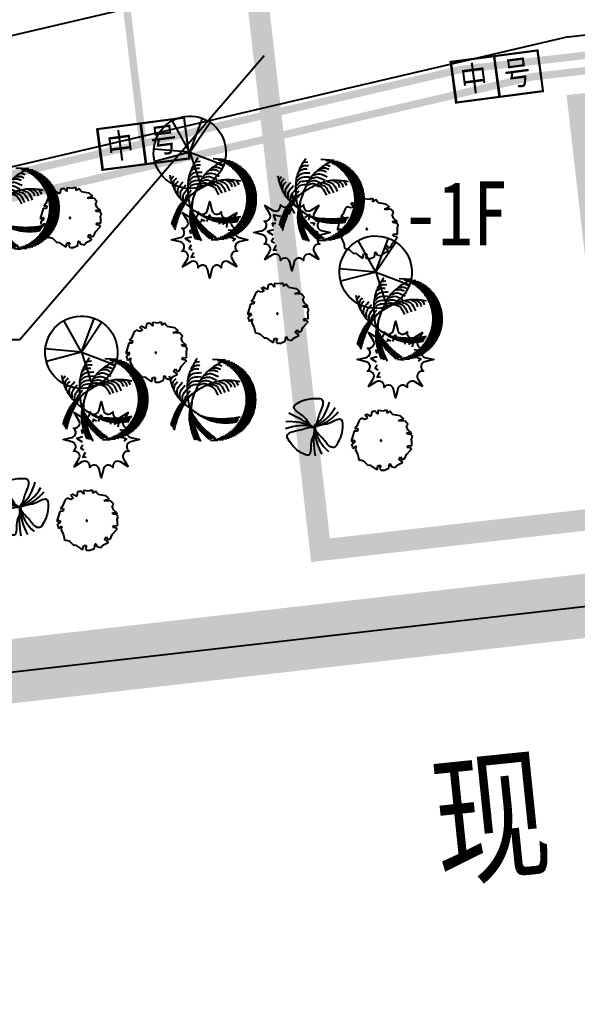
# Model space of a CAD drawing. Extents: x -809667 to 586099, y 3084146 to 3634412.
# Drawn here: x 381291.57 to 381304.67, y 3084214.3 to 3084237.19 of the extents above; entities that cross this region are included whole.
import ezdxf
from ezdxf.enums import TextEntityAlignment as Align

# ---------------------------------------------------------------- set-up
doc = ezdxf.new("R2010")
doc.units = 0
doc.header["$LTSCALE"] = 0.5
doc.linetypes.add('CONTINOUS', pattern=[0])
doc.layers.get('0').update_dxf_attribs({"linetype": 'CONTINUOUS'})
for name, color, linetype in [('A-S-TREE', 95, 'CONTINUOUS'), ('E-DIM-DQ', 7, 'CONTINUOUS'), ('E-SIG_TEXT', 7, 'CONTINUOUS'), ('TREE', 3, 'CONTINUOUS'), ('WIRE-照明', 1, 'CONTINUOUS'), ('WIRE-通讯', 4, 'CONTINUOUS'), ('文字', 7, 'CONTINUOUS'), ('树木', 94, 'CONTINUOUS')]:
    doc.layers.add(name, color=color, linetype=linetype)
doc.styles.add('-宋体', font='', dxfattribs={"width": 0.6})
doc.styles.add('DIMST', font='', dxfattribs={"width": 0.8})
doc.styles.add('HZ', font='', dxfattribs={"width": 0.8})
doc.styles.get('-宋体').set_extended_font_data('NSimSun')
doc.styles.get('DIMST').set_extended_font_data('SimSun')
doc.styles.get('HZ').set_extended_font_data('NSimSun')

# ---------------------------------------------------------------- blocks, each defined once
blk = doc.blocks.new('TREE1')
at = {"layer": 'A-S-TREE', "color": 0}
for p, q in [((-50, 23), (36, 4021)), ((-50, 23), (-3120, 2586)), ((-49, 22), (-3255, -2371)), ((-49, 23), (-2621, -3042)), ((-50, 23), (629, -3920)), ((-50, 23), (3590, -1636)), ((-50, 23), (3937, -304))]:
    blk.add_line(p, q, dxfattribs=at)
blk.add_ellipse((-50, 22), major_axis=(4000, 0), ratio=0.9999998, dxfattribs=at)
blk = doc.blocks.new('T-7')
at = {"layer": 'TREE', "color": 8, "ltscale": 200, "xscale": 0.4020618556701031, "yscale": 0.4020618556701031, "zscale": 0.4020618556701031, "rotation": 199.2879054791862}
blk.add_blockref('TREE1', (4, 110), dxfattribs=at)
blk = doc.blocks.new('*E54')
at = {"layer": 'TREE', "color": 0}
blk.add_ellipse((-2.37, 3.565), major_axis=(2.696, 1.394), ratio=1, start_param=0.518575, end_param=0.519414, dxfattribs=at)
blk = doc.blocks.new('A$C4C586FE1')
at = {"layer": 'TREE', "color": 0}
for p, q in [((1100, 2801), (873, 2660)), ((1294, 2743), (1193, 2819)), ((1418, 2836), (1389, 2617)), ((1787, 2660), (1418, 2836)), ((514, 2441), (288, 2276)), ((570, 2555), (514, 2441)), ((785, 2557), (585, 2566)), ((842, 2436), (785, 2557)), ((885, 2449), (842, 2436)), ((873, 2660), (885, 2449)), ((1261, 2599), (1294, 2743)), ((1389, 2617), (1261, 2599)), ((1875, 2686), (1787, 2660)), ((2108, 2532), (1875, 2686)), ((2261, 2516), (2108, 2532)), ((2273, 2551), (2261, 2516)), ((2411, 2297), (2336, 2500)), ((2434, 2275), (2411, 2297)), ((171, 1878), (16, 1628)), ((208, 2079), (171, 1878)), ((330, 2136), (208, 2079)), ((288, 2276), (288, 2250)), ((288, 2250), (484, 2157)), ((422, 2031), (330, 2136)), ((484, 2157), (422, 2031)), ((2565, 2086), (2434, 2275)), ((2577, 1905), (2565, 2086)), ((2688, 2051), (2577, 1905)), ((2666, 1735), (2772, 1843)), ((173, 1443), (0, 1425)), ((0, 1425), (27, 1279)), ((6, 1547), (198, 1550)), ((198, 1550), (173, 1443)), ((2724, 1646), (2666, 1735)), ((2799, 1744), (2724, 1646)), ((2788, 1244), (2821, 1629)), ((27, 1279), (67, 1102)), ((67, 988), (67, 1102)), ((67, 988), (157, 906)), ((157, 906), (291, 931)), ((291, 931), (335, 852)), ((2632, 1202), (2788, 1244)), ((2635, 1086), (2632, 1202)), ((2775, 1105), (2635, 1086)), ((2643, 702), (2702, 978)), ((2702, 978), (2775, 1105)), ((335, 852), (122, 842)), ((123, 841), (320, 727)), ((320, 727), (414, 564)), ((414, 564), (369, 464)), ((2275, 501), (2371, 599)), ((2419, 413), (2275, 501)), ((2371, 599), (2563, 580)), ((513, 326), (783, 402)), ((827, 368), (610, 253)), ((783, 402), (827, 368)), ((1176, 133), (821, 132)), ((1176, 133), (1302, 10)), ((1302, 10), (1413, 132)), ((1413, 132), (1432, 0)), ((1540, 5), (1587, 59)), ((1587, 59), (1859, 85)), ((1826, 254), (2000, 124)), ((1859, 85), (1826, 254)), ((2130, 415), (2352, 350)), ((2132, 192), (2130, 415))]:
    blk.add_line(p, q, dxfattribs=at)
at = {"layer": 'TREE', "color": 0, "extrusion": (0, 0, -1)}
for major_axis, start_param, end_param in [((1003, 1003), -1.011805, -0.945114), ((1003, 1003), -1.426629, -1.413216), ((1003, 1003), -0.139248, -0.081961), ((839, 1144), 0.475418, 0.633835), ((1003, 1003), 4.017991, 4.075425), ((1003, 1003), 0.553886, 0.636541), ((839, 1143), 3.200433, 3.340883), ((1003, 1003), 1.314933, 1.417635), ((839, 1144), 2.942836, 3.115157), ((1003, 1003), 2.270337, 2.346427), ((1003, 1003), 1.829101, 1.934165), ((1003, 1003), 1.573401, 1.638153)]:
    blk.add_ellipse((1418, 1418), major_axis=major_axis, ratio=1, start_param=start_param, end_param=end_param, dxfattribs=at)
at = {"layer": 'TREE', "color": 0, "linetype": 'Continuous'}
for start_param, end_param in [(0.01341, 3.155003), (3.155003, 6.296595)]:
    blk.add_ellipse((1466, 1447), major_axis=(19.2, 19.2), ratio=1, start_param=start_param, end_param=end_param, dxfattribs=at)
at = {"layer": 'TREE', "color": 8, "linetype": 'CONTINOUS', "extrusion": (0, 0, -1), "xscale": 467.4085850556439, "yscale": 467.4085850556439, "zscale": -467.4085850556439, "rotation": 278.9250190116231}
blk.add_blockref('*E54', (-2893, 66), dxfattribs=at)
blk = doc.blocks.new('红枫')
at = {"color": 0}
blk.add_lwpolyline([(1297, -1371), (924, -1143, 0.665495), (552, -1412, 0.665495), (98, -1485), (-4, -1910), (-107, -1485, 0.665495), (-561, -1412, 0.665495), (-933, -1143), (-1306, -1371), (-1078, -998, 0.665495), (-1348, -625, 0.665495), (-1420, -172), (-1845, -69), (-1420, 34, 0.665495), (-1348, 487, 0.665495), (-1078, 859), (-1306, 1233), (-933, 1005, 0.665495), (-561, 1274, 0.665495), (-107, 1347), (-4, 1772), (98, 1347, 0.665495), (552, 1274, 0.665495), (924, 1005), (1297, 1233), (1069, 859, 0.665495), (1339, 487, 0.665495), (1411, 34), (1836, -69), (1411, -172, 0.665495), (1339, -625, 0.665495), (1069, -998)], format="xyb", close=True, dxfattribs=at)
blk.add_lwpolyline([(1297, -1371), (924, -1143, 0.665495), (552, -1412, 0.665495), (98, -1485), (-4, -1910), (-107, -1485, 0.665495), (-561, -1412, 0.665495), (-933, -1143), (-1306, -1371), (-1078, -998, 0.665495), (-1348, -625, 0.665495), (-1420, -172), (-1845, -69), (-1420, 34, 0.665495), (-1348, 487, 0.665495), (-1078, 859), (-1306, 1233), (-933, 1005, 0.665495), (-561, 1274, 0.665495), (-107, 1347), (-4, 1772), (98, 1347, 0.665495), (552, 1274, 0.665495), (924, 1005), (1297, 1233), (1069, 859, 0.665495), (1339, 487, 0.665495), (1411, 34), (1836, -69), (1411, -172, 0.665495), (1339, -625, 0.665495), (1069, -998)], format="xyb", close=True, dxfattribs=at)
for points in [[(-137, 808), (-20, 1111), (120, 855)], [(-783, 497), (-869, 784), (-550, 714)], [(-231, 823), (-394, 901), (-417, 777)], [(462, 676), (478, 886), (369, 808)], [(618, 676), (836, 808), (797, 528)], [(-885, 61), (-1188, -9), (-931, -172)], [(-783, 372), (-962, 364), (-908, 217)], [(891, 411), (1085, 388), (1023, 271)], [(968, 69), (1218, -32), (1085, -141)], [(-892, -336), (-994, -484), (-846, -561)], [(-783, -678), (-892, -911), (-737, -896)]]:
    blk.add_lwpolyline(points, dxfattribs=at)
blk = doc.blocks.new('03')
at = {"layer": '树木', "color": 0}
for p, q in [((-0.343, 1.441), (-0.488, 1.149)), ((-0.303, 1.456), (-0.447, 1.164)), ((-0.263, 1.468), (-0.407, 1.178)), ((-0.224, 1.479), (-0.367, 1.189)), ((-0.186, 1.489), (-0.329, 1.199)), ((-0.148, 1.496), (-0.291, 1.208)), ((-0.112, 1.503), (-0.254, 1.215)), ((-0.076, 1.508), (-0.218, 1.221)), ((-0.04, 1.512), (-0.182, 1.225)), ((-0.005, 1.516), (-0.147, 1.229)), ((0.029, 1.518), (-0.112, 1.231)), ((0.063, 1.519), (-0.078, 1.232)), ((0.097, 1.519), (-0.045, 1.233)), ((0.13, 1.518), (-0.011, 1.232)), ((0.163, 1.516), (0.021, 1.231)), ((0.195, 1.513), (0.054, 1.229)), ((0.227, 1.51), (0.086, 1.225)), ((0.258, 1.506), (0.117, 1.221)), ((0.289, 1.501), (0.148, 1.217)), ((0.32, 1.495), (0.179, 1.211)), ((0.35, 1.488), (0.209, 1.205)), ((0.38, 1.481), (0.239, 1.198)), ((0.409, 1.473), (0.269, 1.19)), ((0.438, 1.464), (0.298, 1.182)), ((0.467, 1.455), (0.327, 1.173)), ((0.496, 1.445), (0.356, 1.163)), ((0.524, 1.434), (0.384, 1.152)), ((-0.728, 1.204), (-0.881, 0.896)), ((-0.67, 1.254), (-0.82, 0.951)), ((-0.616, 1.295), (-0.765, 0.994)), ((-0.566, 1.329), (-0.714, 1.031)), ((-0.518, 1.358), (-0.665, 1.062)), ((-0.472, 1.383), (-0.618, 1.088)), ((-0.428, 1.405), (-0.573, 1.111)), ((-0.385, 1.424), (-0.53, 1.131)), ((0.552, 1.423), (0.412, 1.141)), ((0.579, 1.411), (0.44, 1.129)), ((0.606, 1.398), (0.467, 1.117)), ((0.633, 1.384), (0.494, 1.104)), ((0.66, 1.37), (0.521, 1.09)), ((0.686, 1.355), (0.547, 1.075)), ((0.712, 1.34), (0.573, 1.06)), ((0.737, 1.324), (0.598, 1.044)), ((0.762, 1.307), (0.624, 1.028)), ((0.787, 1.289), (0.649, 1.01)), ((0.811, 1.271), (0.673, 0.992)), ((0.835, 1.252), (0.697, 0.974)), ((0.859, 1.233), (0.721, 0.954)), ((0.883, 1.212), (0.745, 0.934)), ((0.906, 1.191), (0.768, 0.913)), ((0.928, 1.169), (0.791, 0.892)), ((0.95, 1.146), (0.813, 0.869)), ((-0.875, 1.043), (-1.045, 0.699)), ((-0.794, 1.14), (-0.951, 0.823)), ((-0.86, 0.779), (-0.766, 0.877)), ((-0.302, 0.9), (-0.254, 0.932)), ((-0.254, 0.932), (-0.216, 0.957)), ((-0.251, 0.857), (-0.221, 0.874)), ((-0.221, 0.874), (-0.196, 0.885)), ((-0.216, 0.957), (-0.187, 0.974)), ((-0.197, 1.084), (-0.062, 1.101)), ((-0.196, 0.885), (-0.172, 0.891)), ((-0.187, 0.974), (-0.161, 0.985)), ((-0.172, 0.891), (-0.147, 0.893)), ((-0.161, 0.985), (-0.138, 0.991)), ((-0.147, 0.893), (-0.118, 0.892)), ((-0.138, 0.991), (-0.113, 0.992)), ((-0.118, 0.892), (-0.081, 0.889)), ((-0.113, 0.992), (-0.083, 0.991)), ((-0.083, 0.991), (-0.047, 0.988)), ((0.972, 1.123), (0.835, 0.846)), ((0.994, 1.098), (0.857, 0.822)), ((1.015, 1.073), (0.878, 0.797)), ((1.035, 1.047), (0.899, 0.771)), ((1.055, 1.02), (0.919, 0.744)), ((1.075, 0.992), (0.939, 0.717)), ((1.094, 0.963), (0.958, 0.688)), ((1.112, 0.933), (0.977, 0.658)), ((1.13, 0.902), (0.995, 0.628)), ((1.148, 0.869), (1.012, 0.596)), ((-0.825, 0.57), (-0.808, 0.625)), ((-0.808, 0.625), (-0.795, 0.668)), ((-0.795, 0.668), (-0.782, 0.7)), ((-0.782, 0.7), (-0.769, 0.724)), ((-0.769, 0.724), (-0.755, 0.744)), ((-0.759, 0.569), (-0.746, 0.601)), ((-0.755, 0.744), (-0.737, 0.761)), ((-0.746, 0.601), (-0.733, 0.625)), ((-0.737, 0.761), (-0.713, 0.779)), ((-0.733, 0.625), (-0.719, 0.645)), ((-0.719, 0.645), (-0.701, 0.662)), ((-0.713, 0.779), (-0.683, 0.8)), ((-0.701, 0.662), (-0.677, 0.68)), ((-0.677, 0.68), (-0.647, 0.701)), ((-0.623, 0.567), (-0.576, 0.612)), ((-0.576, 0.612), (-0.512, 0.669)), ((-0.378, 0.625), (-0.337, 0.672)), ((-0.347, 0.553), (-0.313, 0.589)), ((-0.337, 0.801), (-0.289, 0.833)), ((-0.337, 0.672), (-0.302, 0.707)), ((-0.313, 0.589), (-0.281, 0.615)), ((-0.302, 0.707), (-0.271, 0.733)), ((-0.289, 0.833), (-0.251, 0.857)), ((-0.281, 0.615), (-0.248, 0.632)), ((-0.271, 0.733), (-0.237, 0.751)), ((-0.248, 0.632), (-0.208, 0.644)), ((-0.237, 0.751), (-0.198, 0.763)), ((-0.208, 0.644), (-0.158, 0.651)), ((-0.198, 0.763), (-0.148, 0.77)), ((-0.158, 0.651), (-0.092, 0.656)), ((-0.148, 0.77), (-0.082, 0.775)), ((-0.092, 0.656), (-0.007, 0.66)), ((-0.082, 0.775), (0.003, 0.779)), ((1.165, 0.835), (1.029, 0.562)), ((1.181, 0.8), (1.046, 0.528)), ((1.196, 0.764), (1.061, 0.492)), ((1.211, 0.725), (1.076, 0.454)), ((1.224, 0.685), (1.09, 0.415)), ((1.237, 0.643), (1.103, 0.373)), ((1.248, 0.599), (1.115, 0.33)), ((-1.175, 0.191), (-1.137, 0.321)), ((-1.045, 0.259), (-1.028, 0.291)), ((-0.789, 0.471), (-0.772, 0.526)), ((-0.772, 0.526), (-0.759, 0.569)), ((-0.711, 0.308), (-0.708, 0.371)), ((-0.708, 0.371), (-0.704, 0.42)), ((-0.704, 0.42), (-0.696, 0.46)), ((-0.696, 0.46), (-0.681, 0.495)), ((-0.681, 0.495), (-0.658, 0.529)), ((-0.658, 0.529), (-0.623, 0.567)), ((-0.642, 0.272), (-0.637, 0.322)), ((-0.637, 0.322), (-0.629, 0.362)), ((-0.629, 0.362), (-0.615, 0.396)), ((-0.615, 0.396), (-0.591, 0.43)), ((-0.591, 0.43), (-0.557, 0.468)), ((-0.563, 0.263), (-0.548, 0.298)), ((-0.557, 0.468), (-0.509, 0.513)), ((-0.548, 0.298), (-0.525, 0.332)), ((-0.525, 0.332), (-0.49, 0.369)), ((-0.509, 0.513), (-0.445, 0.57)), ((-0.49, 0.369), (-0.442, 0.414)), ((-0.46, 0.252), (-0.426, 0.289)), ((-0.442, 0.414), (-0.379, 0.471)), ((-0.426, 0.289), (-0.378, 0.334)), ((-0.4, 0.285), (-0.358, 0.332)), ((-0.399, 0.387), (-0.358, 0.435)), ((-0.388, 0.506), (-0.347, 0.553)), ((-0.378, 0.334), (-0.314, 0.391)), ((-0.358, 0.435), (-0.323, 0.47)), ((-0.358, 0.332), (-0.324, 0.368)), ((-0.324, 0.368), (-0.292, 0.394)), ((-0.323, 0.47), (-0.292, 0.496)), ((-0.292, 0.496), (-0.259, 0.514)), ((-0.292, 0.394), (-0.259, 0.411)), ((-0.259, 0.514), (-0.219, 0.525)), ((-0.259, 0.411), (-0.219, 0.423)), ((-0.219, 0.525), (-0.169, 0.533)), ((-0.219, 0.423), (-0.169, 0.43)), ((-0.169, 0.533), (-0.103, 0.538)), ((-0.169, 0.43), (-0.104, 0.435)), ((-0.104, 0.435), (-0.018, 0.439)), ((-0.103, 0.538), (-0.018, 0.542)), ((1.259, 0.552), (1.126, 0.284)), ((1.267, 0.502), (1.135, 0.235)), ((1.274, 0.449), (1.143, 0.183)), ((1.279, 0.391), (1.149, 0.127)), ((1.282, 0.328), (1.152, 0.066)), ((-1.07, 0.184), (-1.066, 0.208)), ((-1.07, 0.157), (-1.07, 0.184)), ((-1.066, 0.123), (-1.07, 0.157)), ((-1.066, 0.208), (-1.058, 0.232)), ((-1.059, 0.078), (-1.066, 0.123)), ((-1.048, 0.021), (-1.059, 0.078)), ((-1.058, 0.232), (-1.045, 0.259)), ((-0.992, 0.113), (-0.988, 0.137)), ((-0.992, 0.086), (-0.992, 0.113)), ((-0.988, 0.052), (-0.992, 0.086)), ((-0.988, 0.137), (-0.98, 0.161)), ((-0.981, 0.007), (-0.988, 0.052)), ((-0.97, -0.05), (-0.981, 0.007)), ((-0.98, 0.161), (-0.967, 0.188)), ((-0.967, 0.188), (-0.95, 0.22)), ((-0.886, 0.022), (-0.881, 0.063)), ((-0.882, -0.016), (-0.886, 0.022)), ((-0.881, 0.063), (-0.867, 0.112)), ((-0.867, 0.112), (-0.846, 0.174)), ((-0.846, 0.174), (-0.816, 0.254)), ((-0.781, -0.035), (-0.776, 0.006)), ((-0.776, 0.006), (-0.763, 0.055)), ((-0.763, 0.055), (-0.741, 0.118)), ((-0.741, 0.118), (-0.711, 0.197)), ((-0.658, -0.001), (-0.636, 0.061)), ((-0.644, 0.21), (-0.642, 0.272)), ((-0.636, 0.061), (-0.606, 0.141)), ((-0.577, 0.111), (-0.575, 0.174)), ((-0.575, 0.174), (-0.571, 0.223)), ((-0.571, 0.223), (-0.563, 0.263)), ((-0.564, -0.042), (-0.542, 0.02)), ((-0.542, 0.02), (-0.512, 0.1)), ((-0.513, 0.031), (-0.511, 0.094)), ((-0.511, 0.094), (-0.507, 0.143)), ((-0.507, 0.143), (-0.498, 0.183)), ((-0.498, 0.183), (-0.484, 0.218)), ((-0.484, 0.218), (-0.46, 0.252)), ((1.256, 0.074), (1.135, -0.17)), ((1.273, 0.175), (1.147, -0.078)), ((1.28, 0.257), (1.152, -0.001)), ((-0.871, -0.055), (-0.882, -0.016)), ((-0.852, -0.1), (-0.871, -0.055)), ((-0.825, -0.157), (-0.852, -0.1)), ((-0.778, -0.072), (-0.781, -0.035)), ((-0.766, -0.112), (-0.778, -0.072)), ((-0.747, -0.157), (-0.766, -0.112)), ((-0.72, -0.214), (-0.747, -0.157)), ((-0.676, -0.091), (-0.671, -0.05)), ((-0.673, -0.129), (-0.676, -0.091)), ((-0.662, -0.168), (-0.673, -0.129)), ((-0.671, -0.05), (-0.658, -0.001)), ((-0.642, -0.214), (-0.662, -0.168)), ((-0.615, -0.27), (-0.642, -0.214)), ((-0.582, -0.132), (-0.577, -0.091)), ((-0.579, -0.17), (-0.582, -0.132)), ((-0.568, -0.209), (-0.579, -0.17)), ((-0.577, -0.091), (-0.564, -0.042)), ((-0.549, -0.255), (-0.568, -0.209)), ((-0.522, -0.311), (-0.549, -0.255)), ((-0.413, -0.332), (-0.451, -0.255)), ((1.213, -0.081), (1.117, -0.275)), ((-0.969, -0.678), (-1.039, -0.562)), ((-0.93, -0.537), (-0.942, -0.502)), ((-0.919, -0.564), (-0.93, -0.537)), ((-0.908, -0.586), (-0.919, -0.564)), ((-0.825, -0.529), (-0.837, -0.494)), ((-0.814, -0.556), (-0.825, -0.529)), ((-0.803, -0.578), (-0.814, -0.556)), ((-0.733, -0.449), (-0.77, -0.372)), ((-0.702, -0.507), (-0.733, -0.449)), ((-0.675, -0.55), (-0.702, -0.507)), ((-0.648, -0.582), (-0.675, -0.55)), ((-0.62, -0.411), (-0.658, -0.334)), ((-0.589, -0.469), (-0.62, -0.411)), ((-0.562, -0.512), (-0.589, -0.469)), ((-0.535, -0.543), (-0.562, -0.512)), ((-0.507, -0.373), (-0.545, -0.296)), ((-0.506, -0.567), (-0.535, -0.543)), ((-0.476, -0.431), (-0.507, -0.373)), ((-0.469, -0.585), (-0.506, -0.567)), ((-0.449, -0.474), (-0.476, -0.431)), ((-0.422, -0.505), (-0.449, -0.474)), ((-0.393, -0.529), (-0.422, -0.505)), ((-0.382, -0.39), (-0.413, -0.332)), ((-0.356, -0.547), (-0.393, -0.529)), ((-0.355, -0.433), (-0.382, -0.39)), ((-0.31, -0.564), (-0.356, -0.547)), ((-0.328, -0.465), (-0.355, -0.433)), ((-0.299, -0.488), (-0.328, -0.465)), ((-0.25, -0.583), (-0.31, -0.564)), ((-0.262, -0.506), (-0.299, -0.488)), ((-0.216, -0.524), (-0.262, -0.506)), ((-0.156, -0.542), (-0.216, -0.524)), ((-0.893, -0.606), (-0.908, -0.586)), ((-0.872, -0.624), (-0.893, -0.606)), ((-0.845, -0.645), (-0.872, -0.624)), ((-0.807, -0.67), (-0.845, -0.645)), ((-0.758, -0.701), (-0.807, -0.67)), ((-0.788, -0.597), (-0.803, -0.578)), ((-0.767, -0.616), (-0.788, -0.597)), ((-0.74, -0.637), (-0.767, -0.616)), ((-0.703, -0.661), (-0.74, -0.637)), ((-0.653, -0.692), (-0.703, -0.661)), ((-0.618, -0.605), (-0.648, -0.582)), ((-0.582, -0.623), (-0.618, -0.605)), ((-0.536, -0.64), (-0.582, -0.623)), ((-0.476, -0.659), (-0.536, -0.64)), ((-0.423, -0.602), (-0.469, -0.585)), ((-0.363, -0.621), (-0.423, -0.602))]:
    blk.add_line(p, q, dxfattribs=at)
for centre, radius, start, end in [((1.529, 0.053), 2.01, 145.484, 157.144), ((1.13, 1.067), 2.01, 184.5918, 196.2518), ((0.723, 0.392), 1.136, 157.144, 178.0247), ((-1.695, 1.287), 2.564, 339.1884, 344.0494), ((-1.037, 1.127), 2.015, 333.2953, 346.1281), ((-1.695, 1.287), 2.564, 344.0494, 348.9103), ((-1.525, 1.295), 2.429, 341.9996, 346.9383), ((-0.949, 1.103), 1.865, 340.6014, 347.749), ((-0.615, 0.978), 1.543, 341.8041, 348.6651), ((0.455, 1.367), 2.01, 212.167, 223.827), ((0.29, 0.822), 1.136, 196.2518, 217.1325), ((2.203, 0.341), 2.616, 178.0247, 188.7387), ((-1.525, 1.295), 2.429, 328.3844, 336.1061), ((-1.695, 1.287), 2.564, 331.6293, 339.1884), ((-0.949, 1.103), 1.865, 330.5829, 340.6014), ((-1.525, 1.295), 2.429, 336.1061, 341.9996), ((-0.615, 0.978), 1.543, 333.0784, 341.8041), ((1.471, 1.716), 2.616, 217.1325, 227.8465), ((-1.525, 1.295), 2.429, 320.6626, 328.3844), ((-1.695, 1.287), 2.564, 324.0702, 331.6293), ((-0.615, 0.978), 1.543, 310.3156, 321.697), ((-0.949, 1.103), 1.865, 321.6616, 330.5829), ((-0.255, 0.733), 1.141, 313.3698, 333.2953), ((-0.615, 0.978), 1.543, 321.697, 333.0784), ((-0.176, 0.762), 1.136, 223.827, 244.7077), ((0.457, 2.1), 2.616, 244.7077, 255.4217), ((2.109, 0.327), 2.521, 188.7387, 199.6532), ((1.426, 0.349), 1.865, 199.0237, 207.9449), ((1.407, 1.646), 2.521, 227.8465, 238.7609), ((-1.203, 1.737), 2.521, 302.4554, 313.3698), ((-0.949, 1.103), 1.865, 312.7403, 321.6616), ((-0.11, 1.943), 2.429, 289.0724, 294.9659), ((-0.232, 2.062), 2.564, 292.1547, 297.0157), ((0.142, 1.391), 1.865, 293.5677, 300.7153), ((-0.11, 1.943), 2.429, 294.9659, 299.9046), ((0.278, 1.061), 1.543, 294.7704, 301.6313), ((-0.232, 2.062), 2.564, 297.0157, 301.8766), ((1.834, 0.799), 2.429, 206.9459, 214.6677), ((1.894, 0.958), 2.564, 210.3535, 217.9126), ((1.177, 0.094), 1.543, 196.5989, 207.9803), ((-1.254, 1.817), 2.616, 291.7414, 302.4554), ((0.808, -0.138), 1.141, 199.6532, 219.5786), ((1.426, 0.349), 1.865, 207.9449, 216.8662), ((0.433, 2.009), 2.521, 255.4217, 266.3361), ((0.863, 1.233), 1.865, 238.1314, 247.0527), ((0.896, 1.839), 2.429, 246.0537, 253.7754), ((0.842, 2.001), 2.564, 249.4612, 257.0204), ((0.831, 0.877), 1.543, 235.7067, 247.0881), ((0.142, 1.391), 1.865, 265.7066, 274.6279), ((-0.11, 1.943), 2.429, 273.6289, 281.3506), ((-0.232, 2.062), 2.564, 277.0364, 284.5956), ((0.278, 1.061), 1.543, 263.2819, 274.6633), ((0.691, 0.465), 1.141, 238.7609, 258.6864), ((0.863, 1.233), 1.865, 247.0527, 255.974), ((0.896, 1.839), 2.429, 253.7754, 261.4972), ((0.831, 0.877), 1.543, 247.0881, 258.4695), ((0.842, 2.001), 2.564, 257.0204, 264.5795), ((0.345, 0.631), 1.141, 266.3361, 286.2616), ((0.142, 1.391), 1.865, 274.6279, 283.5492), ((-0.11, 1.943), 2.429, 281.3506, 289.0724), ((0.278, 1.061), 1.543, 274.6633, 286.0447), ((-0.232, 2.062), 2.564, 284.5956, 292.1547), ((0.896, 1.839), 2.429, 261.4972, 267.3907), ((0.142, 1.391), 1.865, 283.5492, 293.5677), ((0.842, 2.001), 2.564, 264.5795, 269.4404), ((0.1, 1.47), 2.015, 286.2616, 299.0944), ((0.278, 1.061), 1.543, 286.0447, 294.7704), ((0.842, 2.001), 2.564, 269.4404, 274.3014), ((-0.719, 1.316), 2.01, 259.2007, 270.8607), ((-0.706, 0.442), 1.136, 270.8607, 291.7414), ((1.177, 0.094), 1.543, 207.9803, 219.3617), ((1.834, 0.799), 2.429, 214.6677, 222.3894), ((1.894, 0.958), 2.564, 217.9126, 225.4718), ((1.426, 0.349), 1.865, 216.8662, 226.8847), ((1.834, 0.799), 2.429, 222.3894, 228.2829), ((0.863, 1.233), 1.865, 255.974, 265.9925), ((0.863, 1.323), 2.015, 258.6864, 271.5192), ((0.831, 0.877), 1.543, 258.4695, 267.1952), ((0.863, 1.233), 1.865, 265.9925, 273.1401), ((0.831, 0.877), 1.543, 267.1952, 274.0561), ((0.896, 1.839), 2.429, 267.3907, 272.3294), ((1.483, 0.42), 2.015, 219.5786, 232.4114), ((1.177, 0.094), 1.543, 219.3617, 228.0874), ((1.894, 0.958), 2.564, 225.4718, 230.3327), ((1.177, 0.094), 1.543, 228.0874, 234.9484), ((1.426, 0.349), 1.865, 226.8847, 234.0323), ((1.834, 0.799), 2.429, 228.2829, 233.2216), ((1.894, 0.958), 2.564, 230.3327, 235.1936)]:
    blk.add_arc(centre, radius, start, end, dxfattribs=at)
blk = doc.blocks.new('白玉兰')
at = {"color": 0}
for centre, radius, start, end in [((-713, 1844), 1941, 291.8214, 332.6346), ((-1261, 1665), 2054, 309.3934, 347.1655), ((-4729, -6984), 8429, 56.1879, 65.279), ((-478, 2077), 2115, 283.2993, 320.8528), ((-559, -2135), 2214, 76.7033, 111.4018), ((-1148, -2037), 2310, 61.625, 95.1491), ((4371, -556), 4392, 172.1708, 190.6677), ((2827, 107), 2821, 182.2544, 209.8868), ((2146, 475), 2185, 193.3063, 228.4107)]:
    blk.add_arc(centre, radius, start, end, dxfattribs=at)
for points in [[(-33, 16), (-233, 73), (-342, 562), (-1254, 922), (-425, 1375), (-33, 1392), (376, 1386), (477, 1091), (236, 716), (185, 277), (29, 67), (-7, 18)], [(8, 31), (155, 177), (635, 34), (1395, 653), (1385, -291), (1209, -641), (1004, -995), (697, -939), (487, -546), (129, -287), (22, -49), (-3, 7)], [(36, -22), (99, -220), (-250, -580), (-51, -1540), (-885, -1095), (-1114, -777), (-1334, -432), (-1142, -186), (-697, -181), (-301, 17), (-41, 2), (21, -1)]]:
    blk.add_open_spline(points, degree=3, knots=[0, 0, 0, 0, 621.989778, 1340.944545, 1869.007736, 2592.427455, 2798.699245, 2915.827596, 3435.261502, 4029.77129, 4212.300518, 4212.300518, 4212.300518, 4212.300518], dxfattribs=at)
blk = doc.blocks.new('123213')
at = {"layer": '文字', "color": 8, "linetype": 'Continuous'}
for p, q in [((381891.16, 3087098.009), (381885.426, 3087091.346)), ((381885.426, 3087091.346), (381877.716, 3087091.346)), ((381946.897, 3087090.601, -859.056), (381822.238, 3087076.343, -859.056))]:
    blk.add_line(p, q, dxfattribs=at)
at = {"layer": '文字', "color": 8, "linetype": 'Continuous', "flags": 128}
for points, const_width in [([(381770.36, 3087190.836), (381776.82, 3087194.935), (381881.084, 3087269.946), (381943.363, 3087141.793), (381981.092, 3087094.498), (381852.786, 3087079.875), (381804.234, 3087074.341), (381783.884, 3087061.618), (381723.068, 3087158.892), (381743.418, 3087171.615), (381743.418, 3087171.615), (381743.418, 3087171.615), (381770.36, 3087190.836)], 0.5), ([(381804.234, 3087074.341), (381852.786, 3087079.875), (381981.092, 3087094.498), (381943.469, 3087141.66), (381937.453, 3087153.954), (381936.869, 3087152.452), (381937.181, 3087150.636), (381936.123, 3087147.502), (381933.646, 3087144.173), (381869.205, 3087098.152), (381866.3, 3087104.178), (381855.665, 3087096.791), (381846.555, 3087097.31), (381816.785, 3087092.33)], 1.5)]:
    blk.add_lwpolyline(points, dxfattribs=dict(at, const_width=const_width))
for points in [[(381898.295, 3087098.455), (381939.043, 3087103.11, 0.590353), (381945.041, 3087117.684), (381943.166, 3087120.021, 0.397913), (381930.916, 3087121.713), (381914.916, 3087110.286, -0.467402), (381901.551, 3087113.76), (381899.743, 3087117.58, -0.362953), (381901.679, 3087125.03), (381935.471, 3087149.163)], [(381903.447, 3087102.74), (381864.099, 3087093.543, -0.026829), (381863.149, 3087093.374), (381822.043, 3087088.32)], [(381898.295, 3087098.455), (381864.782, 3087090.621, -0.026829), (381863.515, 3087090.396), (381824.802, 3087085.637)]]:
    blk.add_lwpolyline(points, format="xyb", dxfattribs=at)
at = {"layer": '文字', "color": 8, "linetype": 'Continuous', "const_width": 0.5, "flags": 128}
for points in [[(381889.487, 3087112.647), (381936.77, 3087146.415), (381945.371, 3087134.371), (381953.47, 3087124.277), (381969.851, 3087103.754), (381966.164, 3087094.829), (381892.485, 3087086.412)], [(381899.638, 3087087.229), (381966.164, 3087094.829), (381969.851, 3087103.754), (381953.47, 3087124.277), (381947.53, 3087119.536), (381959.69, 3087104.301), (381958.579, 3087101.612), (381906.028, 3087095.608), (381905.79, 3087097.695), (381898.537, 3087096.866)]]:
    blk.add_lwpolyline(points, close=True, dxfattribs=at)
at = {"layer": '文字', "color": 8, "linetype": 'Continuous', "const_width": 0.2}
blk.add_lwpolyline([(381891.225, 3087098.085, 1), (381891.094, 3087097.934, 1)], format="xyb", close=True, dxfattribs=at)
at = {"layer": '文字', "color": 8, "linetype": 'Continuous'}
for name, p, xscale, yscale, zscale in [('T-7', (381889.404, 3087095.69), 0.0005279999999329448, 0.0005279999999329448, 0.0005279999999329448), ('红枫', (381889.887, 3087093.729), 0.000487636998295784, 0.000487636998295784, 0.04876370063039211), ('红枫', (381891.817, 3087093.897), 0.000487636998295784, 0.000487636998295784, 0.04876370063039211), ('T-7', (381893.766, 3087092.878), 0.0005279999999329448, 0.0005279999999329448, 0.0005279999999329448), ('T-7', (381886.859, 3087091), 0.0005279999999329448, 0.0005279999999329448, 0.0005279999999329448), ('红枫', (381894.249, 3087090.918), 0.000487636998295784, 0.000487636998295784, 0.04876370063039211), ('红枫', (381887.342, 3087089.04), 0.000487636998295784, 0.000487636998295784, 0.04876370063039211), ('白玉兰', (381892.333, 3087089.296), 0.0004880798049271107, 0.0004880798049271107, 0.04880798235096967), ('白玉兰', (381885.425, 3087087.418), 0.0004880798049271107, 0.0004880798049271107, 0.04880798235096967)]:
    blk.add_blockref(name, p, dxfattribs=dict(at, xscale=xscale, yscale=yscale, zscale=zscale))
for name, p, xscale, yscale, zscale, rotation in [('03', (381889.774, 3087094.603), 0.8, 0.8, 0.8, 292.8030004997092), ('03', (381892.304, 3087094.588), 0.8, 0.8, 0.8, 292.8030004997092), ('03', (381885.146, 3087094.388), 0.8, 0.8, 0.8, 292.8030004997092), ('A$C4C586FE1', (381887.456, 3087094.788), 0.0005, 0.0005, 0.0005, 169.6965101826048), ('A$C4C586FE1', (381894.423, 3087094.527), 0.0005, 0.0005, 0.0005, 169.6965101826048), ('03', (381894.136, 3087091.792), 0.8, 0.8, 0.8, 292.8030004997092), ('A$C4C586FE1', (381892.323, 3087092.545), 0.0005, 0.0005, 0.0005, 169.6965101826048), ('A$C4C586FE1', (381889.468, 3087091.629), 0.0005, 0.0005, 0.0005, 169.6965101826048), ('03', (381887.229, 3087089.914), 0.8, 0.8, 0.8, 292.8030004997092), ('03', (381889.759, 3087089.899), 0.8, 0.8, 0.8, 292.8030004997092), ('A$C4C586FE1', (381894.755, 3087089.565), 0.0005, 0.0005, 0.0005, 169.6965101826048), ('A$C4C586FE1', (381887.848, 3087087.687), 0.0005, 0.0005, 0.0005, 169.6965101826048)]:
    blk.add_blockref(name, p, dxfattribs=dict(at, xscale=xscale, yscale=yscale, zscale=zscale, rotation=rotation))
at = {"layer": '文字', "color": 8, "linetype": 'Continuous', "style": 'HZ', "width": 0.8}
blk.add_text('-1F', height=1.5, dxfattribs=at).set_placement((381895.653, 3087094.316), align=Align.MIDDLE)
at = {"layer": '文字', "color": 8, "linetype": 'Continuous', "insert": (381895.001, 3087081.249), "char_height": 2.5, "width": 81.40314, "attachment_point": 1, "rotation": 5.9023, "style": 'DIMST'}
blk.add_mtext('{\\fSimHei|b0|i0|c134|p49;现    状   路}', dxfattribs=at)
blk = doc.blocks.new('RQWE')
at = {"layer": 'E-DIM-DQ', "const_width": 0.075, "elevation": -0.017}
for points in [[(78.17, -95.5), (76.567, -95.5), (76.567, -97.004), (78.17, -97.004)], [(79.788, -95.5), (78.185, -95.5), (78.185, -97.004), (79.788, -97.004)]]:
    blk.add_lwpolyline(points, close=True, dxfattribs=at)
at = {"layer": 'E-SIG_TEXT', "color": 3}
for p, q in [((78.185, -95.5, -0.017), (76.582, -95.5, -0.017)), ((76.582, -95.5, -0.017), (76.582, -97.004, -0.017)), ((79.788, -95.5, -0.017), (78.185, -95.5, -0.017)), ((78.185, -95.5, -0.017), (78.185, -97.004, -0.017)), ((78.185, -97.004, -0.017), (78.185, -95.5, -0.017)), ((79.788, -97.004, -0.017), (79.788, -95.5, -0.017)), ((76.582, -97.004, -0.017), (78.185, -97.004, -0.017)), ((78.185, -97.004, -0.017), (79.788, -97.004, -0.017))]:
    blk.add_line(p, q, dxfattribs=at)
at = {"layer": 'E-SIG_TEXT', "color": 3, "style": '-宋体', "width": 0.8}
for s, p in [('中', (76.846, -96.664, -0.017)), ('号', (78.449, -96.664, -0.017))]:
    blk.add_text(s, height=0.9, rotation=360, dxfattribs=at).set_placement(p)

msp = doc.modelspace()

# ---------------------------------------------------------------- linework, layer by layer
at = {"layer": 'WIRE-照明', "linetype": 'Continuous', "const_width": 0.175}
for points in [[(381303.616, 3084235.85), (381311.736, 3084236.778)], [(381286.926, 3084231.956), (381303.616, 3084235.85)]]:
    msp.add_lwpolyline(points, dxfattribs=at)
at = {"layer": 'WIRE-通讯', "linetype": 'Continuous', "const_width": 0.175}
for points in [[(381301.903, 3084236.015), (381329.227, 3084239.136)], [(381294.076, 3084237.561), (381294.469, 3084234.28)], [(381270.265, 3084228.634), (381301.903, 3084236.015)]]:
    msp.add_lwpolyline(points, dxfattribs=at)

# ---------------------------------------------------------------- block references
at = {"linetype": 'Continuous', "xscale": 0.6399999999999999, "yscale": 0.6399999999999999, "zscale": 0.6399999999999999, "rotation": 7.517267194531851}
for p in [(381245.11, 3084290.381, 0.011), (381236.812, 3084288.803, 0.011)]:
    msp.add_blockref('RQWE', p, dxfattribs=at)
at = {"layer": '文字', "color": 8}
msp.add_blockref('123213', (-593.85, -2861.67), dxfattribs=at)

doc.saveas('drawing.dxf')
